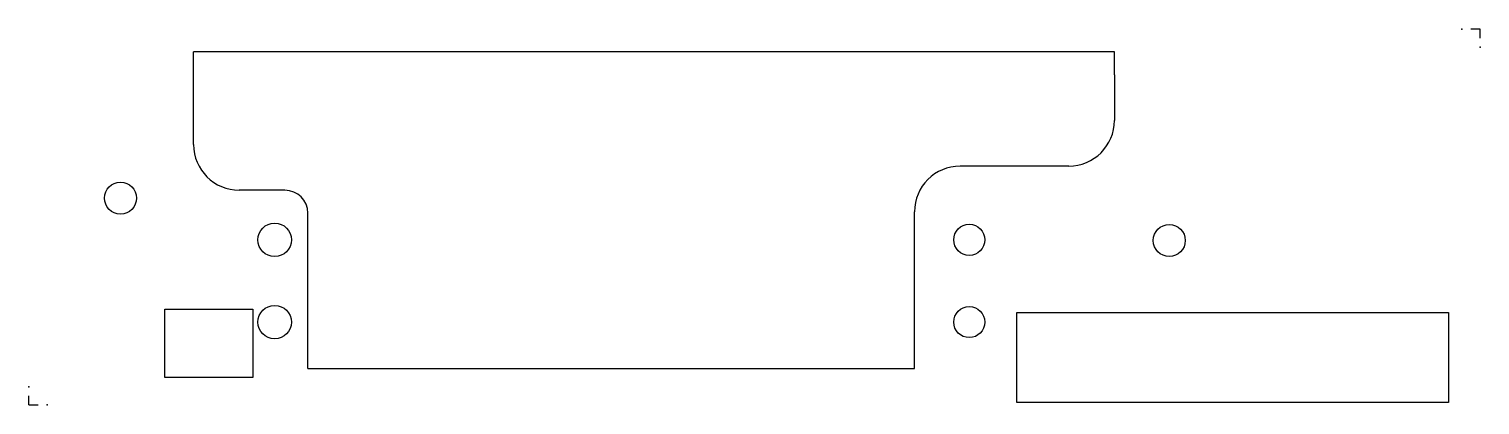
# Model space of a CAD drawing. Header units: millimetres. Extents: x -79 to 79, y -21 to 21.
import ezdxf

# ---------------------------------------------------------------- set-up
doc = ezdxf.new("R2010")
doc.units = ezdxf.units.MM
doc.layers.get('0').update_dxf_attribs({"linetype": 'CONTINUOUS'})

msp = doc.modelspace()

# ---------------------------------------------------------------- linework, layer by layer
for p, q in [((79.38, 20.57), (78.38, 20.57)), ((79.38, 19.57), (79.38, 20.57)), ((-61.37, 15.57), (-61.37, 18.07)), ((39.38, 18.07), (-61.37, 18.07)), ((39.38, 15.57), (39.38, 18.07)), ((-61.37, 7.93), (-61.37, 15.57)), ((39.38, 15.57), (39.38, 10.57)), ((34.38, 5.57), (22.5, 5.57)), ((-51.37, 2.93), (-56.37, 2.93)), ((-48.87, -16.57), (-48.87, 0.43)), ((17.5, -16.57), (17.5, 0.57)), ((-48.87, -16.57), (17.5, -16.57)), ((-79.38, -20.57), (-79.38, -19.57)), ((-79.38, -20.57), (-78.38, -20.57))]:
    msp.add_line(p, q)
for points in [[(-64.5, -10.07), (-54.87, -10.07), (-54.87, -17.57), (-64.5, -17.57)], [(28.72, -10.46), (75.92, -10.46), (75.92, -20.31), (28.72, -20.31)]]:
    msp.add_lwpolyline(points, close=True)
for centre, radius in [((-69.37, 2.07), 1.75), ((-52.5, -2.5), 1.83), ((23.5, -2.5), 1.7), ((45.38, -2.57), 1.75), ((-52.5, -11.5), 1.83), ((23.5, -11.5), 1.7)]:
    msp.add_circle(centre, radius)
for centre, radius, start, end in [((34.38, 10.57), 5, -90, 0), ((-56.37, 7.93), 5, 180, 270), ((22.5, 0.57), 5, 90, 180), ((-51.37, 0.43), 2.5, 0, 90)]:
    msp.add_arc(centre, radius, start, end)
for p in [(77.38, 20.57), (79.38, 18.57), (-79.38, -18.57), (-77.38, -20.57)]:
    msp.add_point(p)

doc.saveas('drawing.dxf')
